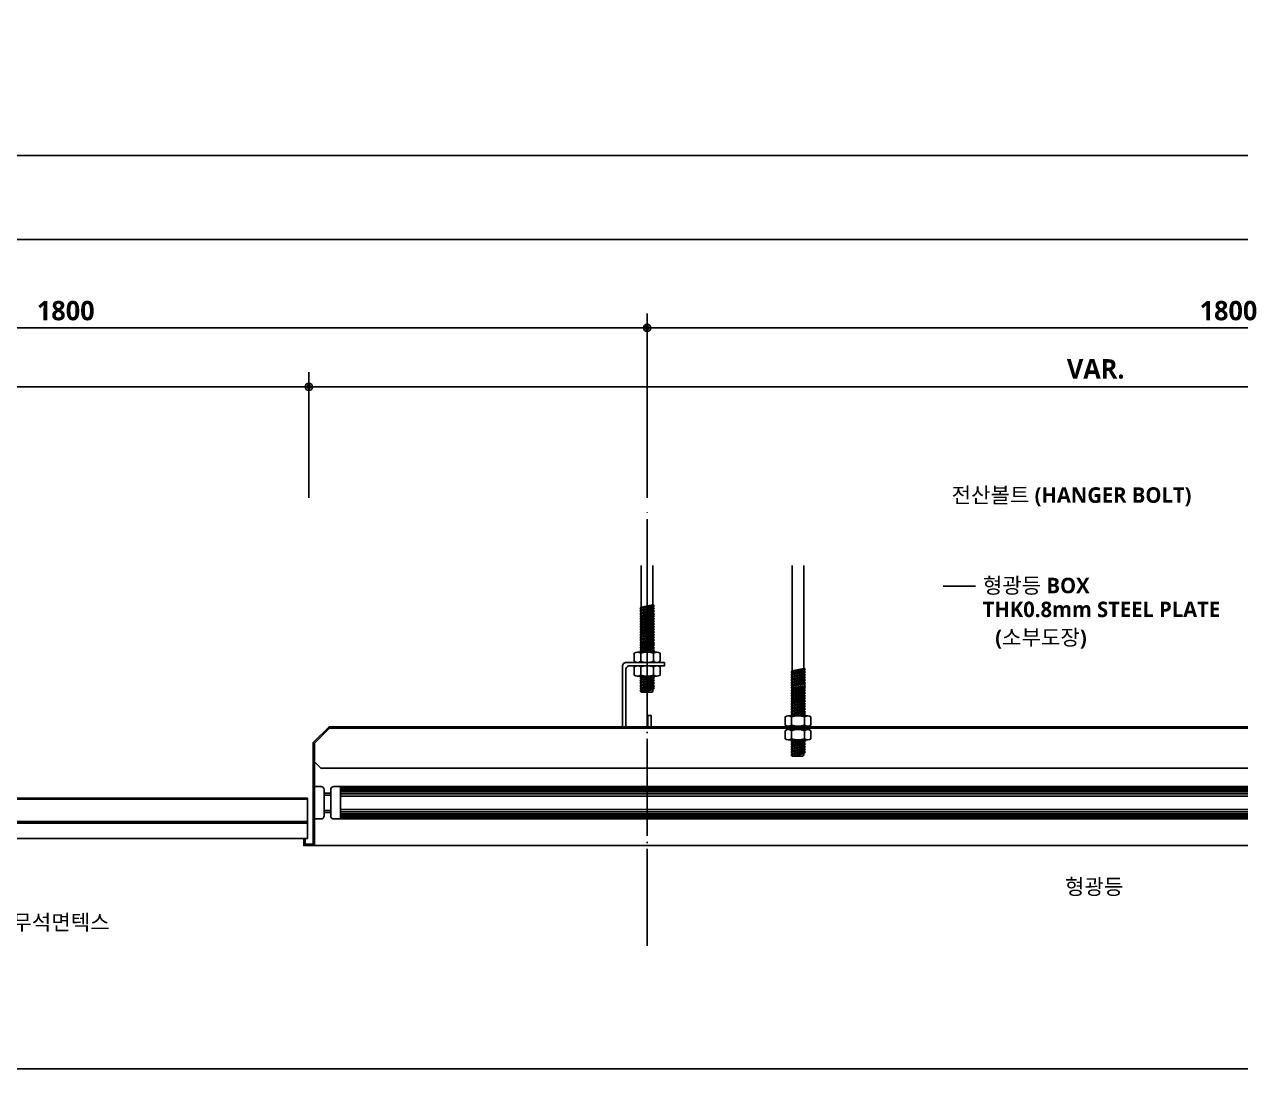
# Model space of a CAD drawing. Header units: millimetres. Extents: x 200 to 163856, y 0 to 163394.
# Drawn here: x 44037 to 45920, y 200 to 1816 of the extents above; entities that cross this region are included whole.
import ezdxf

# ---------------------------------------------------------------- set-up
doc = ezdxf.new("R2010")
doc.units = ezdxf.units.MM
doc.header["$LTSCALE"] = 10
doc.linetypes.add('CEN', pattern=[62, 60, -1, 0, -1])
doc.linetypes.add('DASHDOT2', pattern=[17, 15, -1, 0, -1])
doc.layers.get('DEFPOINTS').update_dxf_attribs({"color": 181})
for name, color, linetype in [('7', 7, 'Continuous'), ('A-ANNO-GRA1', 7, 'Continuous'), ('A-ANNO-TEXT1', 7, 'Continuous'), ('A-ST-AXIS-DIM', 7, 'Continuous'), ('CEN', 1, 'CEN'), ('DIM', 4, 'Continuous'), ('FIN', 6, 'Continuous'), ('FOR', 4, 'Continuous'), ('HA', 8, 'Continuous'), ('MT', 10, 'Continuous'), ('WA3', 7, 'Continuous')]:
    doc.layers.add(name, color=color, linetype=linetype)
doc.styles.add('2020음성 1차', font='')
doc.styles.get('2020음성 1차').set_extended_font_data('NanumGothic', bold=True)
doc.dimstyles.new('NDIM10', dxfattribs={"dimscale": 10, "dimtxt": 3, "dimasz": 0.75, "dimexe": 2, "dimexo": 2, "dimgap": 1, "dimtad": 1, "dimdec": 1, "dimdsep": 46, "dimtxsty": '2020음성 1차', "dimblk": 'Z_DOT', "dimcen": 3, "dimdle": 3, "dimclrd": 256, "dimclre": 256, "dimclrt": 3, "dimadec": 0, "dimazin": 0, "dimtfac": 1, "dimtdec": 1, "dimtix": 1, "dimtmove": 2, "dimatfit": 3, "dimfxl": 1, "dimtolj": 1, "dimtzin": 0, "dimlwd": -1, "dimlwe": -1, "dimarcsym": 0})

# ---------------------------------------------------------------- blocks, each defined once
blk = doc.blocks.new('Z_DOT')
at = {"layer": 'DIM', "color": 0}
for p, q in [((0, -3), (0, 3)), ((-3, 0), (3, 0))]:
    blk.add_line(p, q, dxfattribs=at)
for radius in [0.75, 0.375]:
    blk.add_circle((0, 0), radius, dxfattribs=at)
blk = doc.blocks.new('*D6495')
at = {"layer": 'A-ST-AXIS-DIM'}
for p, q in [((44477, 1083.3), (44477, 1275.4)), ((46913.5, 1083.3), (46913.5, 1275.4)), ((44484.5, 1255.4), (46906, 1255.4))]:
    blk.add_line(p, q, dxfattribs=at)
at = {"layer": 'DEFPOINTS', "color": 0}
for p in [(46913.5, 1255.4), (44477, 1063.3), (46913.5, 1063.3)]:
    blk.add_point(p, dxfattribs=at)
at = {"layer": 'A-ST-AXIS-DIM', "linetype": 'ByBlock', "xscale": 7.5, "yscale": 7.5, "zscale": 7.5, "rotation": 180}
blk.add_blockref('Z_DOT', (44477, 1255.4), dxfattribs=at)
at = {"layer": 'A-ST-AXIS-DIM', "linetype": 'ByBlock', "xscale": 7.5, "yscale": 7.5, "zscale": 7.5}
blk.add_blockref('Z_DOT', (46913.5, 1255.4), dxfattribs=at)
at = {"layer": 'A-ST-AXIS-DIM', "color": 3, "insert": (45695.2, 1282.9), "char_height": 30, "attachment_point": 5, "style": '2020음성 1차'}
blk.add_mtext('\\A1;VAR.', dxfattribs=at)
blk = doc.blocks.new('*D6496')
at = {"layer": 'A-ST-AXIS-DIM'}
for p, q in [((43265, 1083.3), (43265, 1275.4)), ((44477, 1083.3), (44477, 1275.4)), ((43272.5, 1255.4), (44469.5, 1255.4))]:
    blk.add_line(p, q, dxfattribs=at)
at = {"layer": 'DEFPOINTS', "color": 0}
for p in [(44477, 1255.4), (43265, 1063.3), (44477, 1063.3)]:
    blk.add_point(p, dxfattribs=at)
at = {"layer": 'A-ST-AXIS-DIM', "linetype": 'ByBlock', "xscale": 7.5, "yscale": 7.5, "zscale": 7.5, "rotation": 180}
blk.add_blockref('Z_DOT', (43265, 1255.4), dxfattribs=at)
at = {"layer": 'A-ST-AXIS-DIM', "linetype": 'ByBlock', "xscale": 7.5, "yscale": 7.5, "zscale": 7.5}
blk.add_blockref('Z_DOT', (44477, 1255.4), dxfattribs=at)
at = {"layer": 'A-ST-AXIS-DIM', "color": 3, "insert": (43871, 1281.8), "char_height": 30, "attachment_point": 5, "style": '2020음성 1차'}
blk.add_mtext('\\A1;1212', dxfattribs=at)
blk = doc.blocks.new('*D6498')
at = {"layer": 'A-ST-AXIS-DIM'}
for p, q in [((45000.7, 1083.3), (45000.7, 1366.5)), ((46800.7, 1083.3), (46800.7, 1366.5)), ((45008.2, 1346.5), (46793.2, 1346.5))]:
    blk.add_line(p, q, dxfattribs=at)
at = {"layer": 'DEFPOINTS', "color": 0}
for p in [(46800.7, 1346.5), (45000.7, 1063.3), (46800.7, 1063.3)]:
    blk.add_point(p, dxfattribs=at)
at = {"layer": 'A-ST-AXIS-DIM', "linetype": 'ByBlock', "xscale": 7.5, "yscale": 7.5, "zscale": 7.5, "rotation": 180}
blk.add_blockref('Z_DOT', (45000.7, 1346.5), dxfattribs=at)
at = {"layer": 'A-ST-AXIS-DIM', "linetype": 'ByBlock', "xscale": 7.5, "yscale": 7.5, "zscale": 7.5}
blk.add_blockref('Z_DOT', (46800.7, 1346.5), dxfattribs=at)
at = {"layer": 'A-ST-AXIS-DIM', "color": 3, "insert": (45900.7, 1373.1), "char_height": 30, "attachment_point": 5, "style": '2020음성 1차'}
blk.add_mtext('\\A1;1800', dxfattribs=at)
blk = doc.blocks.new('*D6499')
at = {"layer": 'A-ST-AXIS-DIM'}
for p, q in [((43200.7, 1083.3), (43200.7, 1366.5)), ((45000.7, 1083.3), (45000.7, 1366.5)), ((43208.2, 1346.5), (44993.2, 1346.5))]:
    blk.add_line(p, q, dxfattribs=at)
at = {"layer": 'DEFPOINTS', "color": 0}
for p in [(45000.7, 1346.5), (43200.7, 1063.3), (45000.7, 1063.3)]:
    blk.add_point(p, dxfattribs=at)
at = {"layer": 'A-ST-AXIS-DIM', "linetype": 'ByBlock', "xscale": 7.5, "yscale": 7.5, "zscale": 7.5, "rotation": 180}
blk.add_blockref('Z_DOT', (43200.7, 1346.5), dxfattribs=at)
at = {"layer": 'A-ST-AXIS-DIM', "linetype": 'ByBlock', "xscale": 7.5, "yscale": 7.5, "zscale": 7.5}
blk.add_blockref('Z_DOT', (45000.7, 1346.5), dxfattribs=at)
at = {"layer": 'A-ST-AXIS-DIM', "color": 3, "insert": (44100.7, 1373.1), "char_height": 30, "attachment_point": 5, "style": '2020음성 1차'}
blk.add_mtext('\\A1;1800', dxfattribs=at)

msp = doc.modelspace()

# ---------------------------------------------------------------- linework, layer by layer
at = {"layer": '7'}
msp.add_line((44485.88118, 545.39942), (46904.59819, 545.39942), dxfattribs=at)
at = {"layer": 'A-ANNO-GRA1'}
for p, q in [((42200, 1613.48771), (49294.9654, 1613.48771)), ((42200, 1483.48771), (49294.9654, 1483.48771))]:
    msp.add_line(p, q, dxfattribs=at)
at = {"layer": 'A-ST-AXIS-DIM'}
for points in [[(45234.60357, 988.53245, 0, 10, 0), (45234.60357, 1018.53245, 0, 0, 0), (45234.60357, 1087.88806, 0, 0, 0), (45458.59538, 1087.88806, 0, 0, 0)], [(45459.24704, 731.80546, 0, 10, 0), (45459.24704, 761.80546, 0, 0, 0), (45459.24704, 946.61368, 0, 0, 0)], [(45582.92839, 609.72023, 0, 10, 0), (45582.92839, 579.72023, 0, 0, 0), (45582.92839, 484.54421, 0, 0, 0), (45632.92839, 484.54421, 0, 0, 0)]]:
    msp.add_lwpolyline(points, format="xyseb", dxfattribs=at)
msp.add_lwpolyline([(45459.24704, 946.61368), (45509.24704, 946.61368)], dxfattribs=at)
at = {"layer": 'CEN', "linetype": 'DASHDOT2'}
msp.add_line((45000.71975, 390.20891), (45000.71975, 1063.3156), dxfattribs=at)
at = {"layer": 'DEFPOINTS'}
msp.add_lwpolyline([(42200, 200), (49294.9654, 200), (49294.9654, 5740), (42200, 5740)], close=True, dxfattribs=at)
at = {"layer": 'FIN'}
for p, q in [((44475.16122, 580.08376), (42782.61952, 580.08376)), ((44475.16122, 580.08376), (44475.16122, 556.08376)), ((44475.16122, 556.08376), (43267.16122, 556.08376))]:
    msp.add_line(p, q, dxfattribs=at)
at = {"layer": 'FOR'}
for p, q in [((44495.41663, 665.2463), (44485.88118, 674.78176)), ((46895.06273, 665.2463), (44495.41663, 665.2463))]:
    msp.add_line(p, q, dxfattribs=at)
msp.add_lwpolyline([(44471.14398, 555.39942), (44469.14398, 555.39942), (44471.14398, 555.39942), (44471.14398, 547.39942), (44483.88118, 547.39942), (44483.88118, 704.64406), (44508.37289, 729.13577), (46882.10647, 729.13577), (46906.59819, 704.64406), (46906.59819, 547.39942), (46919.33538, 547.39942), (46919.33538, 555.39942), (46921.33538, 555.39942), (46921.33538, 545.39942), (46904.59819, 545.39942), (46904.59819, 703.81563), (46881.27805, 727.13577), (44509.20132, 727.13577), (44485.88118, 703.81563), (44485.88118, 545.39942), (44469.14398, 545.39942), (44469.14398, 555.39942)], dxfattribs=at)
at = {"layer": 'HA'}
for p, q in [((44495.88118, 636.49848), (44485.88118, 636.49848)), ((44500.88118, 631.49848), (44500.88118, 591.49848)), ((44510.88118, 626.49848), (44500.88118, 626.49848)), ((44510.88118, 623.49848), (44500.88118, 623.49848)), ((44510.88118, 631.49848), (44510.88118, 591.49848)), ((46874.59819, 636.49848), (44515.88118, 636.49848)), ((44525.88118, 636.49848), (44525.88118, 586.49848)), ((46864.59819, 635.99848), (44525.88118, 635.99848)), ((46864.59819, 635.49848), (44525.88118, 635.49848)), ((46864.59819, 634.49848), (44525.88118, 634.49848)), ((46864.59819, 632.99848), (44525.88118, 632.99848)), ((46864.59819, 630.99848), (44525.88118, 630.99848)), ((46864.59819, 628.49848), (44525.88118, 628.49848)), ((46864.59819, 625.49848), (44525.88118, 625.49848)), ((46864.59819, 621.99848), (44525.88118, 621.99848)), ((44495.88118, 586.49848), (44485.88118, 586.49848)), ((44510.88118, 599.49848), (44500.88118, 599.49848)), ((44510.88118, 596.49848), (44500.88118, 596.49848)), ((46874.59819, 586.49848), (44515.88118, 586.49848)), ((46864.59819, 600.99848), (44525.88118, 600.99848)), ((46864.59819, 597.49848), (44525.88118, 597.49848)), ((46864.59819, 594.49848), (44525.88118, 594.49848)), ((46864.59819, 591.99848), (44525.88118, 591.99848)), ((46864.59819, 589.99848), (44525.88118, 589.99848)), ((46864.59819, 588.49848), (44525.88118, 588.49848)), ((46864.59819, 587.49848), (44525.88118, 587.49848)), ((46864.59819, 586.99848), (44525.88118, 586.99848))]:
    msp.add_line(p, q, dxfattribs=at)
for centre, start, end in [((44495.88118, 631.49848), 0, 90), ((44515.88118, 631.49848), 90, 180), ((44495.88118, 591.49848), 270, 0), ((44515.88118, 591.49848), 180, 270)]:
    msp.add_arc(centre, 5, start, end, dxfattribs=at)
at = {"layer": 'MT'}
for p, q in [((44991.71975, 914.39103), (44991.71975, 978.65012)), ((45009.71975, 917.98941), (45009.71975, 978.65012)), ((45225.29282, 815.73751), (45225.29282, 978.65012)), ((45243.29282, 819.33589), (45243.29282, 978.65012)), ((44990.15061, 912.03777), (45012.073, 916.42028)), ((44990.15061, 912.03777), (44991.71975, 914.39103)), ((44990.15061, 907.95857), (45012.073, 912.34108)), ((44990.15061, 912.03777), (44991.71975, 910.31188)), ((44990.15061, 907.95857), (44991.71975, 910.31183)), ((44990.15061, 903.87937), (45012.073, 908.26188)), ((44990.15061, 907.95857), (44991.71975, 906.23268)), ((44990.15061, 903.87937), (44991.71975, 906.23263)), ((44990.15061, 899.80017), (45012.073, 904.18268)), ((44990.15061, 903.87937), (44991.71975, 902.15348)), ((44991.71975, 914.39103), (45009.71975, 917.98941)), ((44991.71975, 910.31188), (45009.71975, 913.91026)), ((44991.71975, 910.31183), (45009.71975, 913.91021)), ((44991.71975, 906.23268), (45009.71975, 909.83106)), ((44991.71975, 906.23263), (45009.71975, 909.83101)), ((44991.71975, 902.15348), (45009.71975, 905.75186)), ((44991.71975, 902.15343), (45009.71975, 905.75181)), ((45009.71975, 917.98941), (45012.073, 916.42028)), ((45009.71975, 913.91026), (45012.073, 916.42028)), ((45009.71975, 913.91021), (45012.073, 912.34108)), ((45009.71975, 909.83106), (45012.073, 912.34108)), ((45009.71975, 909.83101), (45012.073, 908.26188)), ((45009.71975, 905.75186), (45012.073, 908.26188)), ((45009.71975, 905.75181), (45012.073, 904.18268)), ((45009.71975, 901.67266), (45012.073, 904.18268)), ((44990.15061, 899.80017), (44991.71975, 902.15343)), ((44990.15061, 895.72097), (45012.073, 900.10348)), ((44990.15061, 899.80017), (44991.71975, 898.07428)), ((44990.15061, 895.72097), (44991.71975, 898.07423)), ((44990.15061, 891.64177), (45012.073, 896.02428)), ((44990.15061, 895.72097), (44991.71975, 893.99508)), ((44990.15061, 891.64177), (44991.71975, 893.99503)), ((44990.15061, 887.56257), (45012.073, 891.94508)), ((44990.15061, 891.64177), (44991.71975, 889.91588)), ((44990.15061, 887.56257), (44991.71975, 889.91583)), ((44990.15061, 883.48337), (45012.073, 887.86588)), ((44990.15061, 887.56257), (44991.71975, 885.83668)), ((44990.15061, 883.48337), (44991.71975, 885.83663)), ((44991.71975, 898.07428), (45009.71975, 901.67266)), ((44991.71975, 898.07423), (45009.71975, 901.67261)), ((44991.71975, 893.99508), (45009.71975, 897.59346)), ((44991.71975, 893.99503), (45009.71975, 897.59341)), ((44991.71975, 889.91588), (45009.71975, 893.51426)), ((44991.71975, 889.91583), (45009.71975, 893.51421)), ((44991.71975, 885.83668), (45009.71975, 889.43506)), ((44991.71975, 885.83663), (45009.71975, 889.43501)), ((44991.71975, 881.75748), (45009.71975, 885.35586)), ((44991.71975, 881.75743), (45009.71975, 885.35581)), ((45009.71975, 901.67261), (45012.073, 900.10348)), ((45009.71975, 897.59346), (45012.073, 900.10348)), ((45009.71975, 897.59341), (45012.073, 896.02428)), ((45009.71975, 893.51426), (45012.073, 896.02428)), ((45009.71975, 893.51421), (45012.073, 891.94508)), ((45009.71975, 889.43506), (45012.073, 891.94508)), ((45009.71975, 889.43501), (45012.073, 887.86588)), ((45009.71975, 885.35586), (45012.073, 887.86588)), ((45009.71975, 885.35581), (45012.073, 883.78668)), ((44990.15061, 879.40417), (45012.073, 883.78668)), ((44990.15061, 883.48337), (44991.71975, 881.75748)), ((44990.15061, 879.40417), (44991.71975, 881.75743)), ((44990.15061, 875.32497), (45012.073, 879.70748)), ((44990.15061, 879.40417), (44991.71975, 877.67828)), ((44990.15061, 875.32497), (44991.71975, 877.67823)), ((44990.15061, 871.24577), (45012.073, 875.62828)), ((44990.15061, 875.32497), (44991.71975, 873.59908)), ((44990.15061, 871.24577), (44991.71975, 873.59903)), ((44990.15061, 867.16657), (45012.073, 871.54908)), ((44990.15061, 871.24577), (44991.71975, 869.51988)), ((44990.15061, 867.16657), (44991.71975, 869.51983)), ((44990.15061, 863.08737), (45012.073, 867.46988)), ((44990.15061, 867.16657), (44991.71975, 865.44068)), ((44991.71975, 877.67828), (45009.71975, 881.27666)), ((44991.71975, 877.67823), (45009.71975, 881.27661)), ((44991.71975, 873.59908), (45009.71975, 877.19746)), ((44991.71975, 873.59903), (45009.71975, 877.19741)), ((44991.71975, 869.51988), (45009.71975, 873.11826)), ((44991.71975, 869.51983), (45009.71975, 873.11821)), ((44991.71975, 865.44068), (45009.71975, 869.03906)), ((44991.71975, 865.44063), (45009.71975, 869.03901)), ((45009.71975, 881.27666), (45012.073, 883.78668)), ((45009.71975, 881.27661), (45012.073, 879.70748)), ((45009.71975, 877.19746), (45012.073, 879.70748)), ((45009.71975, 877.19741), (45012.073, 875.62828)), ((45009.71975, 873.11826), (45012.073, 875.62828)), ((45009.71975, 873.11821), (45012.073, 871.54908)), ((45009.71975, 869.03906), (45012.073, 871.54908)), ((45009.71975, 869.03901), (45012.073, 867.46988)), ((45009.71975, 864.95986), (45012.073, 867.46988)), ((44990.15061, 863.08737), (44991.71975, 865.44063)), ((44990.15061, 859.00817), (45012.073, 863.39068)), ((44990.15061, 863.08737), (44991.71975, 861.36148)), ((44990.15061, 859.00817), (44991.71975, 861.36143)), ((44990.15061, 854.92897), (45012.073, 859.31148)), ((44990.15061, 859.00817), (44991.71975, 857.28228)), ((44990.15061, 854.92897), (44991.71975, 857.28223)), ((44990.15061, 850.84977), (45012.073, 855.23228)), ((44990.15061, 854.92897), (44991.71975, 853.20308)), ((44990.15061, 850.84977), (44991.71975, 853.20303)), ((44990.15061, 846.77057), (45012.073, 851.15308)), ((44990.15061, 850.84977), (44991.71975, 849.12388)), ((44990.15061, 846.77057), (44991.71975, 849.12383)), ((44991.71975, 861.36148), (45009.71975, 864.95986)), ((44991.71975, 861.36143), (45009.71975, 864.95981)), ((44991.71975, 857.28228), (45009.71975, 860.88066)), ((44991.71975, 857.28223), (45009.71975, 860.88061)), ((44991.71975, 853.20308), (45009.71975, 856.80146)), ((44991.71975, 853.20303), (45009.71975, 856.80141)), ((44991.71975, 849.12388), (45009.71975, 852.72226)), ((44991.71975, 849.12383), (45009.71975, 852.72221)), ((44991.71975, 845.04468), (45009.71975, 848.64306)), ((44991.71975, 845.04463), (45009.71975, 848.64301)), ((45009.71975, 864.95981), (45012.073, 863.39068)), ((45009.71975, 860.88066), (45012.073, 863.39068)), ((45009.71975, 860.88061), (45012.073, 859.31148)), ((45009.71975, 856.80146), (45012.073, 859.31148)), ((45009.71975, 856.80141), (45012.073, 855.23228)), ((45009.71975, 852.72226), (45012.073, 855.23228)), ((45009.71975, 852.72221), (45012.073, 851.15308)), ((45009.71975, 848.64306), (45012.073, 851.15308)), ((45009.71975, 848.64301), (45012.073, 847.07388)), ((44980.71975, 830.52892), (44980.71975, 843.05821)), ((45015.71975, 844.77403), (44985.71975, 844.77403)), ((44990.15061, 846.77057), (44991.71975, 845.04468)), ((44990.71975, 830.48937), (44990.71975, 843.05821)), ((45000.56863, 844.77403), (45012.073, 847.07388)), ((45009.91679, 844.77403), (45012.073, 847.07388)), ((45010.71975, 830.48937), (45010.71975, 843.05821)), ((45020.71975, 830.52892), (45020.71975, 843.05821)), ((44980.71975, 809.23041), (44980.71975, 821.7597)), ((44985.71975, 823.51459), (44990.71975, 823.51459)), ((44990.71975, 823.51459), (45010.71975, 823.51459)), ((44990.71975, 809.19086), (44990.71975, 821.7597)), ((45010.71975, 823.51459), (45015.71975, 823.51459)), ((45010.71975, 809.19086), (45010.71975, 821.7597)), ((45020.71975, 809.23041), (45020.71975, 821.7597)), ((45223.72369, 813.38425), (45245.64608, 817.76676)), ((45223.72369, 813.38425), (45225.29282, 815.73751)), ((45223.72369, 809.30505), (45245.64608, 813.68756)), ((45223.72369, 813.38425), (45225.29282, 811.65837)), ((45223.72369, 809.30505), (45225.29282, 811.65831)), ((45225.29282, 815.73751), (45243.29282, 819.33589)), ((45225.29282, 811.65837), (45243.29282, 815.25675)), ((45225.29282, 811.65831), (45243.29282, 815.25669)), ((45225.29282, 807.57917), (45243.29282, 811.17755)), ((45225.29282, 807.57911), (45243.29282, 811.17749)), ((45243.29282, 819.33589), (45245.64608, 817.76676)), ((45243.29282, 815.25675), (45245.64608, 817.76676)), ((45243.29282, 815.25669), (45245.64608, 813.68756)), ((45243.29282, 811.17755), (45245.64608, 813.68756)), ((45243.29282, 811.17749), (45245.64608, 809.60836)), ((44985.71975, 807.47552), (44990.71975, 807.47552)), ((44990.15061, 804.68006), (45004.13423, 807.47552)), ((44990.15061, 804.68006), (44991.71975, 807.03332)), ((44990.15061, 800.60086), (45012.073, 804.98336)), ((44990.15061, 804.68006), (44991.71975, 802.95417)), ((44990.15061, 800.60086), (44991.71975, 802.95412)), ((44990.15061, 796.52166), (45012.073, 800.90416)), ((44990.15061, 800.60086), (44991.71975, 798.87497)), ((44990.15061, 796.52166), (44991.71975, 798.87492)), ((44990.15061, 792.44246), (45012.073, 796.82496)), ((44990.15061, 796.52166), (44991.71975, 794.79577)), ((44990.15061, 792.44246), (44991.71975, 794.79572)), ((44990.15061, 788.36326), (45012.073, 792.74576)), ((44990.15061, 792.44246), (44991.71975, 790.71657)), ((44990.71975, 807.47552), (45010.71975, 807.47552)), ((44991.31775, 807.47552), (44991.71975, 807.03337)), ((44991.67779, 807.47552), (44991.71975, 807.42937)), ((44991.67779, 807.47552), (44991.71975, 807.42937)), ((44991.71975, 807.42932), (44991.95089, 807.47552)), ((44991.71975, 807.42932), (44991.95089, 807.47552)), ((44991.71975, 807.03332), (44993.93178, 807.47552)), ((44991.71975, 807.03337), (44993.9315, 807.47552)), ((44991.71975, 802.95417), (45009.71975, 806.55255)), ((44991.71975, 802.95412), (45009.71975, 806.5525)), ((44991.71975, 798.87497), (45009.71975, 802.47335)), ((44991.71975, 798.87492), (45009.71975, 802.4733)), ((44991.71975, 794.79577), (45009.71975, 798.39415)), ((44991.71975, 794.79572), (45009.71975, 798.3941)), ((44991.71975, 790.71657), (45009.71975, 794.31495)), ((44991.71975, 790.71652), (45009.71975, 794.3149)), ((45009.71975, 806.55255), (45010.58508, 807.47552)), ((45009.71975, 806.5525), (45012.073, 804.98336)), ((45009.71975, 802.47335), (45012.073, 804.98336)), ((45009.71975, 802.4733), (45012.073, 800.90416)), ((45009.71975, 798.39415), (45012.073, 800.90416)), ((45009.71975, 798.3941), (45012.073, 796.82496)), ((45009.71975, 794.31495), (45012.073, 796.82496)), ((45009.71975, 794.3149), (45012.073, 792.74576)), ((45009.71975, 790.23575), (45012.073, 792.74576)), ((45010.71975, 807.47552), (45015.71975, 807.47552)), ((45223.72369, 805.22585), (45245.64608, 809.60836)), ((45223.72369, 809.30505), (45225.29282, 807.57917)), ((45223.72369, 805.22585), (45225.29282, 807.57911)), ((45223.72369, 801.14665), (45245.64608, 805.52916)), ((45223.72369, 805.22585), (45225.29282, 803.49997)), ((45223.72369, 801.14665), (45225.29282, 803.49991)), ((45223.72369, 797.06745), (45245.64608, 801.44996)), ((45223.72369, 801.14665), (45225.29282, 799.42077)), ((45223.72369, 797.06745), (45225.29282, 799.42071)), ((45223.72369, 792.98825), (45245.64608, 797.37076)), ((45223.72369, 797.06745), (45225.29282, 795.34157)), ((45223.72369, 792.98825), (45225.29282, 795.34151)), ((45223.72369, 788.90905), (45245.64608, 793.29156)), ((45223.72369, 792.98825), (45225.29282, 791.26237)), ((45223.72369, 788.90905), (45225.29282, 791.26231)), ((45225.29282, 803.49997), (45243.29282, 807.09835)), ((45225.29282, 803.49991), (45243.29282, 807.09829)), ((45225.29282, 799.42077), (45243.29282, 803.01915)), ((45225.29282, 799.42071), (45243.29282, 803.01909)), ((45225.29282, 795.34157), (45243.29282, 798.93995)), ((45225.29282, 795.34151), (45243.29282, 798.93989)), ((45225.29282, 791.26237), (45243.29282, 794.86075)), ((45225.29282, 791.26231), (45243.29282, 794.86069)), ((45243.29282, 807.09835), (45245.64608, 809.60836)), ((45243.29282, 807.09829), (45245.64608, 805.52916)), ((45243.29282, 803.01915), (45245.64608, 805.52916)), ((45243.29282, 803.01909), (45245.64608, 801.44996)), ((45243.29282, 798.93995), (45245.64608, 801.44996)), ((45243.29282, 798.93989), (45245.64608, 797.37076)), ((45243.29282, 794.86075), (45245.64608, 797.37076)), ((45243.29282, 794.86069), (45245.64608, 793.29156)), ((45243.29282, 790.78155), (45245.64608, 793.29156)), ((44990.15061, 788.36326), (44991.71975, 790.71652)), ((44990.15061, 784.28406), (45012.073, 788.66656)), ((44990.15061, 788.36326), (44991.71975, 786.63737)), ((44990.15061, 784.28406), (44991.71975, 786.63732)), ((44990.15061, 784.28406), (44991.71975, 782.55817)), ((44991.71975, 786.63737), (45009.71975, 790.23575)), ((44991.71975, 786.63732), (45009.71975, 790.2357)), ((44991.71975, 782.55817), (45009.71975, 786.15655)), ((44991.71975, 782.55812), (45009.71975, 786.1565)), ((44991.71975, 782.55812), (45007.71975, 782.55812)), ((45009.71975, 790.2357), (45012.073, 788.66656)), ((45009.71975, 786.15655), (45012.073, 788.66656)), ((45009.71975, 786.1565), (45009.71975, 784.55812)), ((45223.72369, 784.82985), (45245.64608, 789.21236)), ((45223.72369, 788.90905), (45225.29282, 787.18317)), ((45223.72369, 784.82985), (45225.29282, 787.18311)), ((45223.72369, 780.75065), (45245.64608, 785.13316)), ((45223.72369, 784.82985), (45225.29282, 783.10397)), ((45223.72369, 780.75065), (45225.29282, 783.10391)), ((45223.72369, 776.67145), (45245.64608, 781.05396)), ((45223.72369, 780.75065), (45225.29282, 779.02477)), ((45223.72369, 776.67145), (45225.29282, 779.02471)), ((45223.72369, 772.59225), (45245.64608, 776.97476)), ((45223.72369, 776.67145), (45225.29282, 774.94557)), ((45223.72369, 772.59225), (45225.29282, 774.94551)), ((45223.72369, 768.51305), (45245.64608, 772.89556)), ((45223.72369, 772.59225), (45225.29282, 770.86637)), ((45225.29282, 787.18317), (45243.29282, 790.78155)), ((45225.29282, 787.18311), (45243.29282, 790.78149)), ((45225.29282, 783.10397), (45243.29282, 786.70235)), ((45225.29282, 783.10391), (45243.29282, 786.70229)), ((45225.29282, 779.02477), (45243.29282, 782.62315)), ((45225.29282, 779.02471), (45243.29282, 782.62309)), ((45225.29282, 774.94557), (45243.29282, 778.54395)), ((45225.29282, 774.94551), (45243.29282, 778.54389)), ((45225.29282, 770.86637), (45243.29282, 774.46475)), ((45225.29282, 770.86631), (45243.29282, 774.46469)), ((45243.29282, 790.78149), (45245.64608, 789.21236)), ((45243.29282, 786.70235), (45245.64608, 789.21236)), ((45243.29282, 786.70229), (45245.64608, 785.13316)), ((45243.29282, 782.62315), (45245.64608, 785.13316)), ((45243.29282, 782.62309), (45245.64608, 781.05396)), ((45243.29282, 778.54395), (45245.64608, 781.05396)), ((45243.29282, 778.54389), (45245.64608, 776.97476)), ((45243.29282, 774.46475), (45245.64608, 776.97476)), ((45243.29282, 774.46469), (45245.64608, 772.89556)), ((45243.29282, 770.38555), (45245.64608, 772.89556)), ((45223.72369, 768.51305), (45225.29282, 770.86631)), ((45223.72369, 764.43385), (45245.64608, 768.81636)), ((45223.72369, 768.51305), (45225.29282, 766.78717)), ((45223.72369, 764.43385), (45225.29282, 766.78711)), ((45223.72369, 760.35465), (45245.64608, 764.73716)), ((45223.72369, 764.43385), (45225.29282, 762.70797)), ((45223.72369, 760.35465), (45225.29282, 762.70791)), ((45223.72369, 756.27545), (45245.64608, 760.65796)), ((45223.72369, 760.35465), (45225.29282, 758.62877)), ((45223.72369, 756.27545), (45225.29282, 758.62871)), ((45223.72369, 752.19625), (45245.64608, 756.57876)), ((45223.72369, 756.27545), (45225.29282, 754.54957)), ((45223.72369, 752.19625), (45225.29282, 754.54951)), ((45225.29282, 766.78717), (45243.29282, 770.38555)), ((45225.29282, 766.78711), (45243.29282, 770.38549)), ((45225.29282, 762.70797), (45243.29282, 766.30635)), ((45225.29282, 762.70791), (45243.29282, 766.30629)), ((45225.29282, 758.62877), (45243.29282, 762.22715)), ((45225.29282, 758.62871), (45243.29282, 762.22709)), ((45225.29282, 754.54957), (45243.29282, 758.14795)), ((45225.29282, 754.54951), (45243.29282, 758.14789)), ((45225.29282, 750.47037), (45243.29282, 754.06875)), ((45225.29282, 750.47031), (45243.29282, 754.06869)), ((45243.29282, 770.38549), (45245.64608, 768.81636)), ((45243.29282, 766.30635), (45245.64608, 768.81636)), ((45243.29282, 766.30629), (45245.64608, 764.73716)), ((45243.29282, 762.22715), (45245.64608, 764.73716)), ((45243.29282, 762.22709), (45245.64608, 760.65796)), ((45243.29282, 758.14795), (45245.64608, 760.65796)), ((45243.29282, 758.14789), (45245.64608, 756.57876)), ((45243.29282, 754.06875), (45245.64608, 756.57876)), ((45243.29282, 754.06869), (45245.64608, 752.49956)), ((45214.29282, 731.8754), (45214.29282, 744.4047)), ((45249.29282, 746.12052), (45219.29282, 746.12052)), ((45223.72369, 748.11705), (45245.64608, 752.49956)), ((45223.72369, 752.19625), (45225.29282, 750.47037)), ((45223.72369, 748.11705), (45225.29282, 750.47031)), ((45223.72369, 748.11705), (45225.29282, 746.39117)), ((45224.29282, 731.83585), (45224.29282, 744.4047)), ((45225.29282, 746.39117), (45243.29282, 749.98955)), ((45225.29282, 746.39111), (45243.29282, 749.98949)), ((45234.1417, 746.12052), (45245.64608, 748.42036)), ((45243.29282, 749.98955), (45245.64608, 752.49956)), ((45243.29282, 749.98949), (45245.64608, 748.42036)), ((45243.48986, 746.12052), (45245.64608, 748.42036)), ((45244.29282, 731.83585), (45244.29282, 744.4047)), ((45254.29282, 731.8754), (45254.29282, 744.4047)), ((45214.29282, 710.57689), (45214.29282, 723.10619)), ((45219.29282, 724.86107), (45224.29282, 724.86107)), ((45224.29282, 724.86107), (45244.29282, 724.86107)), ((45224.29282, 710.53734), (45224.29282, 723.10619)), ((45244.29282, 724.86107), (45249.29282, 724.86107)), ((45244.29282, 710.53734), (45244.29282, 723.10619)), ((45254.29282, 710.57689), (45254.29282, 723.10619)), ((45219.29282, 708.82201), (45224.29282, 708.82201)), ((45223.72369, 706.02654), (45237.7073, 708.82201)), ((45223.72369, 706.02654), (45225.29282, 708.3798)), ((45223.72369, 701.94734), (45245.64608, 706.32985)), ((45223.72369, 706.02654), (45225.29282, 704.30066)), ((45223.72369, 701.94734), (45225.29282, 704.3006)), ((45223.72369, 697.86814), (45245.64608, 702.25065)), ((45223.72369, 701.94734), (45225.29282, 700.22146)), ((45223.72369, 697.86814), (45225.29282, 700.2214)), ((45223.72369, 693.78894), (45245.64608, 698.17145)), ((45223.72369, 697.86814), (45225.29282, 696.14226)), ((45224.29282, 708.82201), (45244.29282, 708.82201)), ((45224.89082, 708.82201), (45225.29282, 708.37986)), ((45225.25086, 708.82201), (45225.29282, 708.77586)), ((45225.25086, 708.82201), (45225.29282, 708.77586)), ((45225.29282, 708.7758), (45225.52396, 708.82201)), ((45225.29282, 708.7758), (45225.52396, 708.82201)), ((45225.29282, 708.3798), (45227.50485, 708.82201)), ((45225.29282, 708.37986), (45227.50458, 708.82201)), ((45225.29282, 704.30066), (45243.29282, 707.89904)), ((45225.29282, 704.3006), (45243.29282, 707.89898)), ((45225.29282, 700.22146), (45243.29282, 703.81984)), ((45225.29282, 700.2214), (45243.29282, 703.81978)), ((45225.29282, 696.14226), (45243.29282, 699.74064)), ((45225.29282, 696.1422), (45243.29282, 699.74058)), ((45243.29282, 707.89904), (45244.15815, 708.82201)), ((45243.29282, 707.89898), (45245.64608, 706.32985)), ((45243.29282, 703.81984), (45245.64608, 706.32985)), ((45243.29282, 703.81978), (45245.64608, 702.25065)), ((45243.29282, 699.74064), (45245.64608, 702.25065)), ((45243.29282, 699.74058), (45245.64608, 698.17145)), ((45243.29282, 695.66144), (45245.64608, 698.17145)), ((45244.29282, 708.82201), (45249.29282, 708.82201)), ((45223.72369, 693.78894), (45225.29282, 696.1422)), ((45223.72369, 689.70974), (45245.64608, 694.09225)), ((45223.72369, 693.78894), (45225.29282, 692.06306)), ((45223.72369, 689.70974), (45225.29282, 692.063)), ((45223.72369, 685.63054), (45245.64608, 690.01305)), ((45223.72369, 689.70974), (45225.29282, 687.98386)), ((45223.72369, 685.63054), (45225.29282, 687.9838)), ((45223.72369, 685.63054), (45225.29282, 683.90466)), ((45225.29282, 692.06306), (45243.29282, 695.66144)), ((45225.29282, 692.063), (45243.29282, 695.66138)), ((45225.29282, 687.98386), (45243.29282, 691.58224)), ((45225.29282, 687.9838), (45243.29282, 691.58218)), ((45225.29282, 683.90466), (45243.29282, 687.50304)), ((45225.29282, 683.9046), (45243.29282, 687.50298)), ((45225.29282, 683.9046), (45241.29282, 683.9046)), ((45243.29282, 695.66138), (45245.64608, 694.09225)), ((45243.29282, 691.58224), (45245.64608, 694.09225)), ((45243.29282, 691.58218), (45245.64608, 690.01305)), ((45243.29282, 687.50304), (45245.64608, 690.01305)), ((45243.29282, 687.50298), (45243.29282, 685.9046))]:
    msp.add_line(p, q, dxfattribs=at)
for centre, radius, start, end in [((44985.71975, 836.63048), 8.1434, 52.12111501, 127.87888607), ((44985.71975, 836.77403), 8, 231.31781508, 308.68218595), ((45000.71975, 814.77403), 29.99999, 70.52877198, 109.47122599), ((45000.71975, 858.77403), 30, 250.52878097, 289.47122096), ((45015.71975, 836.63048), 8.1434, 52.12111501, 127.87888607), ((45015.71975, 836.77403), 8, 231.31781508, 308.68218595), ((44985.71975, 815.33197), 8.1434, 52.12111501, 127.87888607), ((45000.71975, 793.47552), 29.99999, 70.52877198, 109.47122599), ((45015.71975, 815.33197), 8.1434, 52.12111501, 127.87888607), ((44985.71975, 815.47552), 8, 231.31781508, 308.68218595), ((45000.71975, 837.47552), 30, 250.52878097, 289.47122096), ((45015.71975, 815.47552), 8, 231.31781508, 308.68218595), ((45007.71975, 784.55812), 2, 270, 0), ((45219.29282, 737.97697), 8.1434, 52.12111501, 127.87888607), ((45234.29282, 716.12052), 29.99999, 70.52877198, 109.47122599), ((45249.29282, 737.97697), 8.1434, 52.12111501, 127.87888607), ((45219.29282, 738.12052), 8, 231.31781508, 308.68218595), ((45219.29282, 716.67846), 8.1434, 52.12111501, 127.87888607), ((45234.29282, 760.12052), 30, 250.52878097, 289.47122096), ((45234.29282, 694.82201), 29.99999, 70.52877198, 109.47122599), ((45249.29282, 738.12052), 8, 231.31781508, 308.68218595), ((45249.29282, 716.67846), 8.1434, 52.12111501, 127.87888607), ((45219.29282, 716.82201), 8, 231.31781508, 308.68218595), ((45234.29282, 738.82201), 30, 250.52878097, 289.47122096), ((45249.29282, 716.82201), 8, 231.31781508, 308.68218595), ((45241.29282, 685.9046), 2, 270, 0)]:
    msp.add_arc(centre, radius, start, end, dxfattribs=at)
at = {"layer": 'WA3'}
for p, q in [((42782.61952, 618.71459), (44475.16122, 618.71459)), ((44475.16122, 617.04792), (42782.61952, 617.04792)), ((44475.16122, 580.08376), (44475.16122, 618.71459)), ((42782.61952, 582.38125), (44475.16122, 582.38125)), ((44475.16122, 580.71459), (42782.61952, 580.71459))]:
    msp.add_line(p, q, dxfattribs=at)
for points in [[(45027.61975, 828.71459), (44968.61975, 828.71459, 0.4142135624), (44962.61975, 822.71459), (44962.61975, 729.13577, 0.4142135624)], [(44967.81975, 729.13577), (44967.81975, 817.51459, -0.4142135624), (44973.81975, 823.51459), (45027.61975, 823.51459), (45027.61975, 828.71459)], [(45006.81975, 729.13577), (45006.81975, 746.70712), (45001.61975, 746.70712), (45001.61975, 729.13577, -0.4142135624)]]:
    msp.add_lwpolyline(points, format="xyb", dxfattribs=at)

# ---------------------------------------------------------------- texts
at = {"layer": 'A-ANNO-TEXT1', "style": '2020음성 1차'}
for s, p in [('전산볼트 (HANGER BOLT)', (45472.04445, 1075.79981)), ('형광등 BOX', (45520.40919, 935.77562)), ('THK0.8mm STEEL PLATE', (45520.20244, 898.86254)), ('(소부도장)', (45539.61409, 855.53307)), ('형광등', (45647.54431, 469.5874)), ('THK9 무석면텍스', (43929.2143, 414.58382))]:
    msp.add_text(s, height=24, dxfattribs=at).set_placement(p)

# ---------------------------------------------------------------- dimensions: what is measured, and where the dimension line sits
at = {"layer": 'A-ST-AXIS-DIM'}
for base, p1, p2, picture, middle in [((45000.71975, 1346.51386), (43200.71975, 1063.3156), (45000.71975, 1063.3156), '*D6499', (44100.71975, 1373.06925)), ((46800.71975, 1346.51386), (45000.71975, 1063.3156), (46800.71975, 1063.3156), '*D6498', (45900.71975, 1373.06925)), ((44477.01302, 1255.43462), (43265.01302, 1063.3156), (44477.01302, 1063.3156), '*D6496', (43871.01302, 1281.84087))]:
    dim = msp.add_linear_dim(base=base, p1=p1, p2=p2, dimstyle='NDIM10', override={"dimtxsty": '2020음성 1차'}, dxfattribs=at)
    dim.commit()
    dim.dimension.update_dxf_attribs({"geometry": picture, "text_midpoint": middle})
dim = msp.add_linear_dim(base=(46913.46634, 1255.43462), p1=(44477.01302, 1063.3156), p2=(46913.46634, 1063.3156), text='VAR.', dimstyle='NDIM10', override={"dimtxsty": '2020음성 1차'}, dxfattribs=at)
dim.commit()
dim.dimension.update_dxf_attribs({"geometry": '*D6495', "text_midpoint": (45695.23968, 1282.90621)})

doc.saveas('drawing.dxf')
